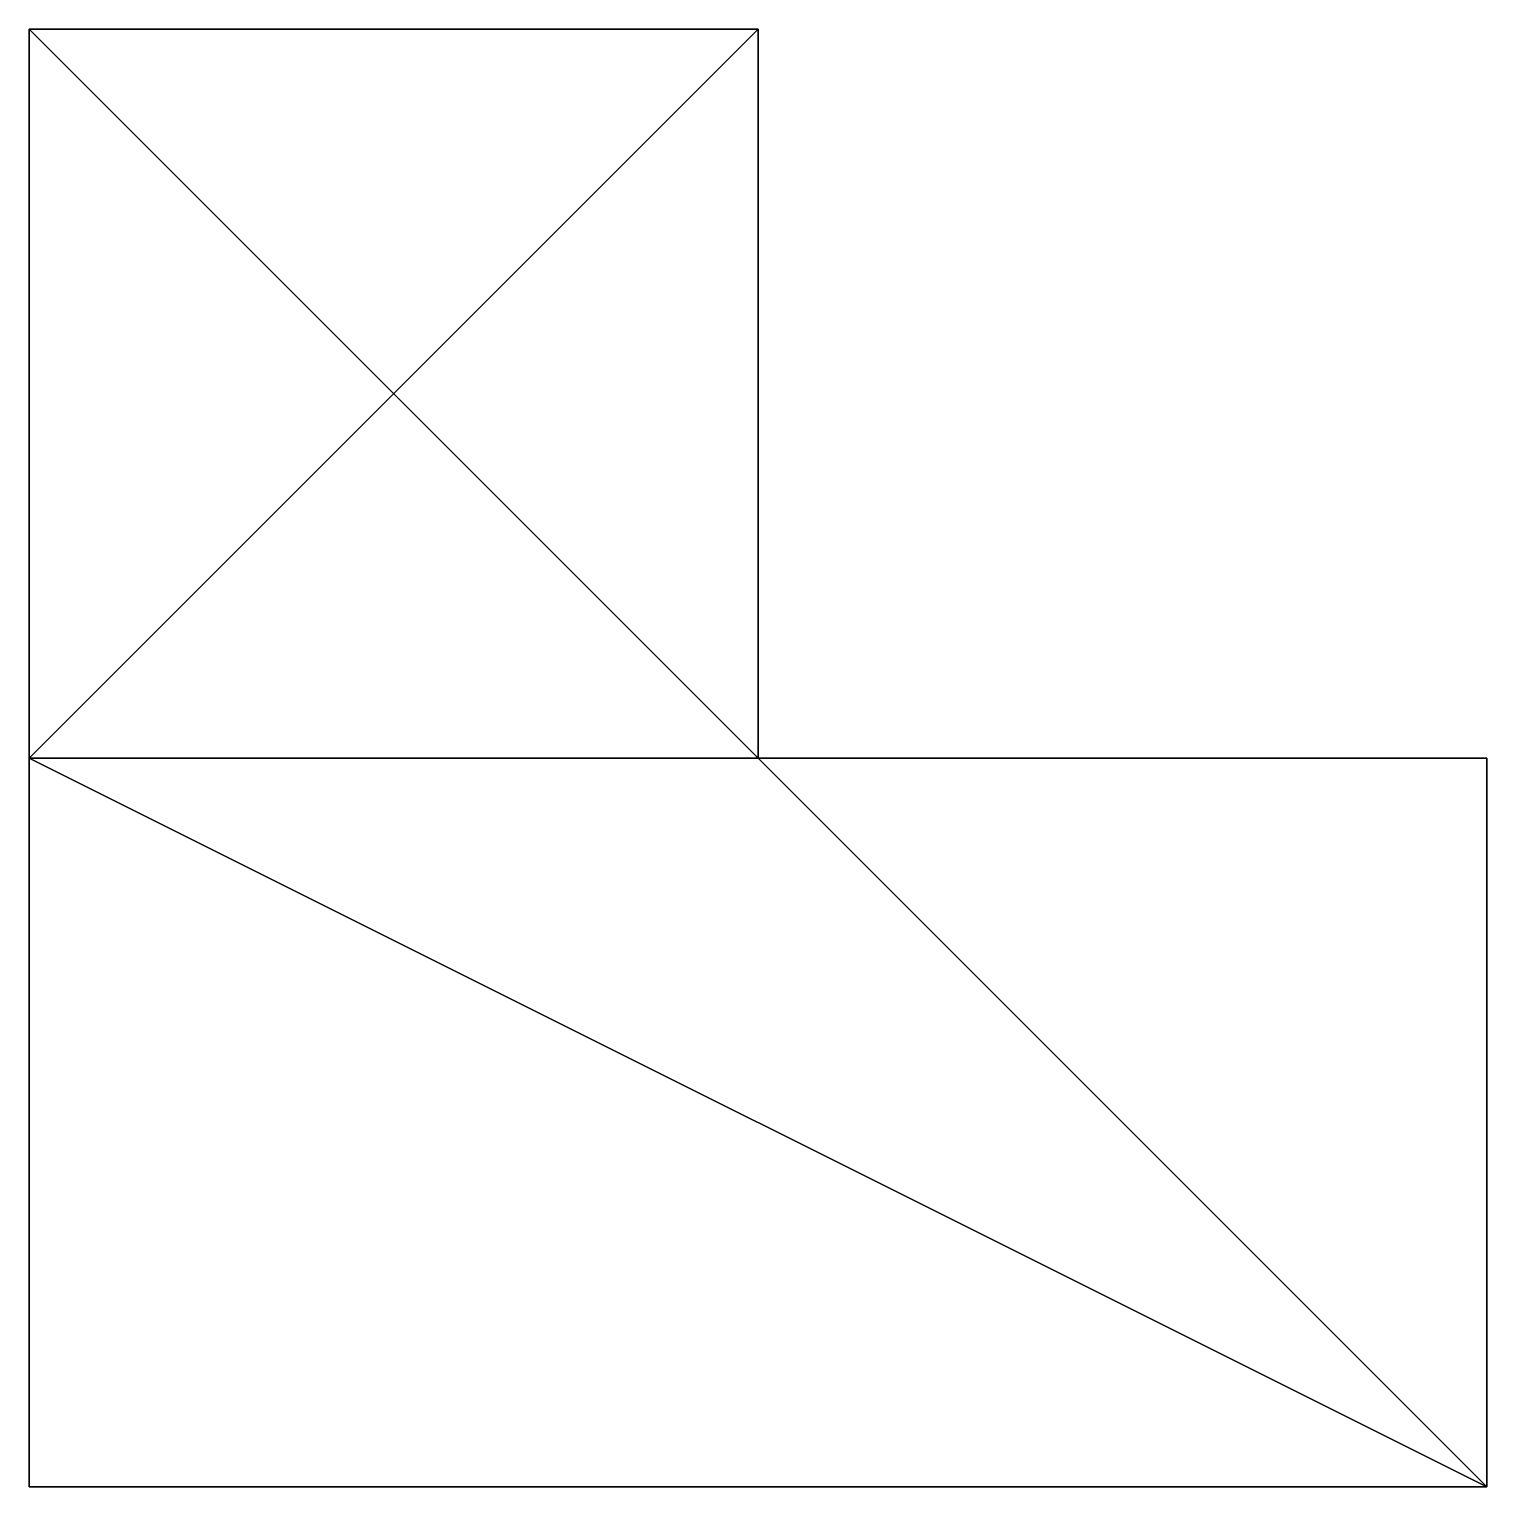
# Model space of a CAD drawing. Extents: x 0 to 2, y 0 to 2.
import ezdxf

# ---------------------------------------------------------------- set-up
doc = ezdxf.new("R2010")
doc.units = 0
doc.layers.get('0').update_dxf_attribs({"linetype": 'CONTINUOUS'})

# ---------------------------------------------------------------- blocks, each defined once
blk = doc.blocks.new('*U5')
at = {"color": 7}
mesh = blk.add_polyface(dxfattribs=at)
corners = [(0, 2), (1, 2, 1), (1, 2), (0, 2, 1)]
mesh.append_faces([[corners[k] for k in face] for face in [(0, 1, 2)]], dxfattribs={"vtx0": -1, "color": 7})
mesh.append_faces([[corners[k] for k in face] for face in [(0, 3, 1)]], dxfattribs={"vtx2": -1, "color": 7})
mesh = blk.add_polyface(dxfattribs=at)
corners = [(1, 2, 1), (0, 2, 1), (0, 1, 1), (1, 1, 1)]
mesh.append_faces([[corners[k] for k in face] for face in [(0, 1, 2), (2, 3, 0)]], dxfattribs={"vtx2": -1, "color": 7})
mesh = blk.add_polyface(dxfattribs=at)
corners = [(0, 0, 2), (0, 1, 1), (0, 2), (0, 0), (0, 2, 1), (0, 1, 2)]
mesh.append_faces([[corners[k] for k in face] for face in [(0, 1, 2)]], dxfattribs={"vtx0": -1, "vtx1": -1, "vtx2": -1, "color": 7})
mesh.append_faces([[corners[k] for k in face] for face in [(2, 3, 0), (1, 4, 2), (0, 5, 1)]], dxfattribs={"vtx2": -1, "color": 7})
mesh = blk.add_polyface(dxfattribs=at)
corners = [(0, 2), (1, 1), (2, 0), (0, 0), (2, 1), (1, 2)]
mesh.append_faces([[corners[k] for k in face] for face in [(0, 1, 2)]], dxfattribs={"vtx0": -1, "vtx1": -1, "vtx2": -1, "color": 7})
mesh.append_faces([[corners[k] for k in face] for face in [(2, 3, 0), (1, 4, 2), (0, 5, 1)]], dxfattribs={"vtx2": -1, "color": 7})
mesh = blk.add_polyface(dxfattribs=at)
corners = [(1, 1), (1, 2), (1, 1, 1), (1, 2, 1)]
mesh.append_faces([[corners[k] for k in face] for face in [(0, 1, 2)]], dxfattribs={"vtx1": -1, "color": 7})
mesh.append_faces([[corners[k] for k in face] for face in [(1, 3, 2)]], dxfattribs={"vtx2": -1, "color": 7})
mesh = blk.add_polyface(dxfattribs=at)
corners = [(2, 1), (1, 1, 1), (0, 1, 2), (2, 1, 2), (0, 1, 1), (1, 1)]
mesh.append_faces([[corners[k] for k in face] for face in [(0, 1, 2)]], dxfattribs={"vtx0": -1, "vtx1": -1, "vtx2": -1, "color": 7})
mesh.append_faces([[corners[k] for k in face] for face in [(2, 3, 0), (1, 4, 2), (0, 5, 1)]], dxfattribs={"vtx2": -1, "color": 7})
mesh = blk.add_polyface(dxfattribs=at)
corners = [(2, 0, 2), (0, 1, 2), (0, 0, 2), (2, 1, 2)]
mesh.append_faces([[corners[k] for k in face] for face in [(0, 1, 2)]], dxfattribs={"vtx0": -1, "color": 7})
mesh.append_faces([[corners[k] for k in face] for face in [(0, 3, 1)]], dxfattribs={"vtx2": -1, "color": 7})
mesh = blk.add_polyface(dxfattribs=at)
corners = [(2, 0), (2, 1, 2), (2, 0, 2), (2, 1)]
mesh.append_faces([[corners[k] for k in face] for face in [(0, 1, 2)]], dxfattribs={"vtx0": -1, "color": 7})
mesh.append_faces([[corners[k] for k in face] for face in [(0, 3, 1)]], dxfattribs={"vtx2": -1, "color": 7})
mesh = blk.add_polyface(dxfattribs=at)
corners = [(0, 0), (2, 0), (2, 0, 2), (0, 0, 2)]
mesh.append_faces([[corners[k] for k in face] for face in [(0, 1, 2), (2, 3, 0)]], dxfattribs={"vtx2": -1, "color": 7})

msp = doc.modelspace()

# ---------------------------------------------------------------- block references
msp.add_blockref('*U5', (0, 0))

doc.saveas('drawing.dxf')
